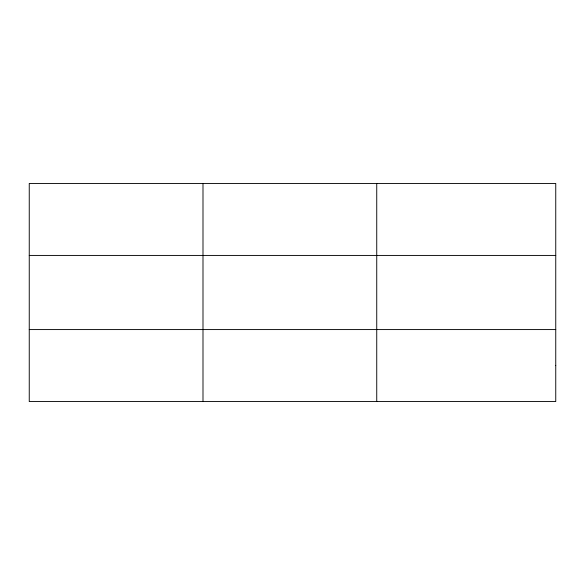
<?xml version="1.0" encoding="UTF-8"?>
<svg xmlns="http://www.w3.org/2000/svg" width="585" height="585" viewBox="0 0 585 585"><rect width="100%" height="100%" fill="white"/><g stroke="black" fill="none" stroke-linecap="round" stroke-linejoin="round"><path stroke-width="0.88" d="M202.995 401.544L202.995 183.456M376.74 401.544L376.74 183.456M29.25 255.426L555.75 255.426M29.25 329.574L555.75 329.574M555.75 365.559L555.75 401.544L29.25 401.544L29.25 183.456L555.75 183.456L555.75 365.559"/></g></svg>
